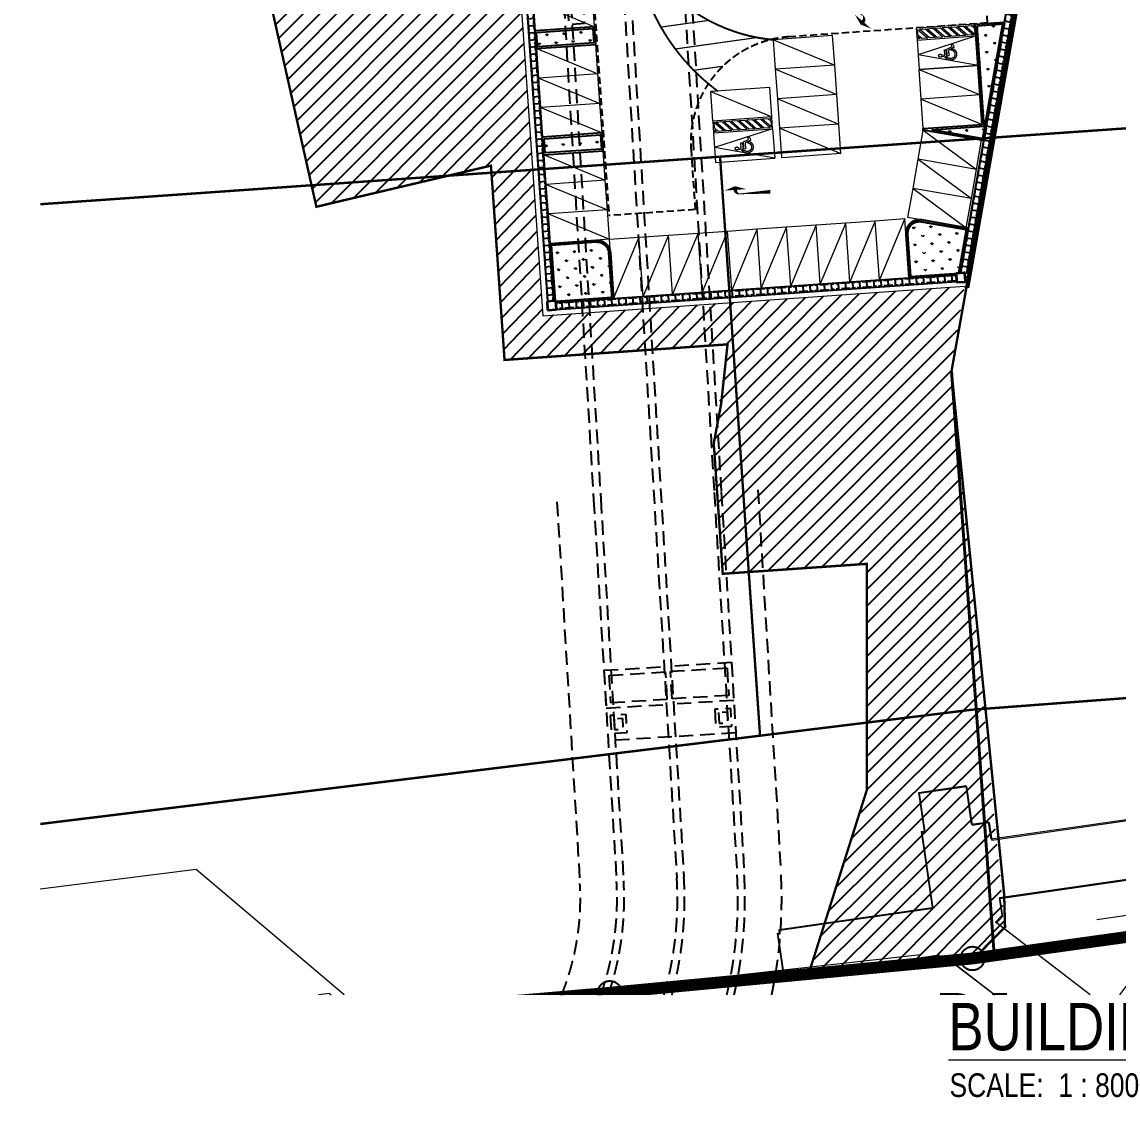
# Model space of a CAD drawing. Header units: millimetres. Extents: x 834681283 to 835686922, y 817551134 to 819407044.
# Drawn here: x 835475848 to 835568421, y 818014357 to 818105933 of the extents above; entities that cross this region are included whole.
import ezdxf
from ezdxf.xclip import XClip

# ---------------------------------------------------------------- set-up
doc = ezdxf.new("R2010")
doc.units = ezdxf.units.MM
doc.header["$LTSCALE"] = 1200
doc.header["$MEASUREMENT"] = 0
doc.header["$XCLIPFRAME"] = 0
for name, pattern in [('P01-MAGP-EVA-GREENERY$0$DASHED', [0.75, 0.5, -0.25]), ('P01-MAGP-EVA-GREENERY$0$DASHEDX2', [1.5, 1, -0.5]), ('P01-MAGP-EVA-GREENERY$0$HIDDEN', [0.375, 0.25, -0.125]), ('P01-MAGP-EVA-GREENERY$0$HIDDEN2', [0.1875, 0.125, -0.0625]), ('P01-MAGP-EVA-GREENERY$0$HIDDENX2', [0.75, 0.5, -0.25]), ('SITE BOUNDARY$0$CENTER', [2, 1.25, -0.25, 0.25, -0.25]), ('SITE BOUNDARY$0$DASHDOT', [1, 0.5, -0.25, 0, -0.25]), ('SITE BOUNDARY$0$HIDDEN', [0.375, 0.25, -0.125]), ('SITE BOUNDARY$0$PHANTOM', [2.5, 1.25, -0.25, 0.25, -0.25, 0.25, -0.25])]:
    doc.linetypes.add(name, pattern=pattern)
doc.layers.get('Defpoints').update_dxf_attribs({"color": 15})
for name, color, linetype, lineweight in [('12027_SITE$0$00_Base_Plan', 8, 'Continuous', 18), ('P01-MAAN-P-EVA$0$DW-TXT', 7, 'Continuous', 13), ('P01-MAGP-EVA-GREENERY$0$AR-CP_AR_BS_MI_', 8, 'Continuous', 5), ('P01-MAGP-EVA-GREENERY$0$AR-HATCH_AR_', 8, 'Continuous', 13), ('P01-MAGP-EVA-GREENERY$0$AR-PLANT_AR_BS_MI_', 7, 'Continuous', 25), ('P01-MAGP-EVA-GREENERY$0$DR-FLD', 8, 'Continuous', 25), ('P01-MAGP-EVA-GREENERY$0$DR-PIT', 8, 'P01-MAGP-EVA-GREENERY$0$HIDDEN2', 35), ('P01-MAGP-EVA-GREENERY$0$RLP916', 4, 'Continuous', 0), ('SITE BOUNDARY$0$AR-SIMS_BL_400', 1, 'SITE BOUNDARY$0$PHANTOM', 140)]:
    doc.layers.add(name, color=color, linetype=linetype, lineweight=lineweight)
for name, color, linetype in [('P01-MAAN-P-EVA$0$HATCH', 9, 'Continuous'), ('P01-MAGP-EVA-GREENERY$0$AR-FS-AR-EVA', 8, 'Continuous'), ('P01-MAGP-EVA-GREENERY$0$AR-LANDS_AR_MI_', 9, 'Continuous'), ('P01-MAGP-EVA-GREENERY$0$BOX-CULVERT', 8, 'P01-MAGP-EVA-GREENERY$0$DASHED'), ('P01-MAGP-EVA-GREENERY$0$MVA_MARKING', 254, 'Continuous'), ('P01-MAGP-EVA-GREENERY$0$SURFACE CHANNEL', 8, 'Continuous'), ('SITE BOUNDARY$0$AR-SIMS_BL_SB_400', 4, 'SITE BOUNDARY$0$PHANTOM'), ('SITE BOUNDARY$0$XIQU-RLP0830A', 6, 'Continuous')]:
    doc.layers.add(name, color=color, linetype=linetype)
doc.layers.get('P01-MAGP-EVA-GREENERY$0$BOX-CULVERT').off()
doc.styles.add('P01-MAAN-P-EVA$0$ARIAL', font='arial.ttf', dxfattribs={"width": 0.8})
doc.styles.add('SITE BOUNDARY$0$CAD_2500_2.5mm', font='arial.ttf', dxfattribs={"height": 6.250000000000001})
doc.linetypes.add('P01-MAGP-EVA-GREENERY$0$FENCELINE2', pattern='A,0.25,-0.1,[132,ltypeshp.shx,S=0.1,R=0,X=-0.1,Y=0],-0.1,1', length=1.45)
pattern_1 = [(93.99896719781333, (0, 1.588186776101813e-22), (-766.7729180866883, 666.5697951775445), [190.5, -1246.3409792]), (48.99896719781343, (0, 1.588186776101813e-22), (-766.7729181779772, 666.5697952569036), [190.4999999999999, -825.5000000000007]), (138.9989671978134, (0, 1.588186776101813e-22), (-666.5697952569036, -766.7729181779772), [190.4999999999999, -825.5000000000002])]
pattern_2 = [(93.99896719781333, (-34875.21582424641, 10271.79212117195), (-766.7729180866883, 666.5697951775445), [190.5, -1246.3409792]), (48.99896719781343, (-34875.21582424641, 10271.79212117195), (-766.7729181779772, 666.5697952569036), [190.4999999999999, -825.5000000000007]), (138.9989671978134, (-34875.21582424641, 10271.79212117195), (-666.5697952569036, -766.7729181779772), [190.4999999999999, -825.5000000000002])]

# ---------------------------------------------------------------- blocks, each defined once
blk = doc.blocks.new('P01-MAAN-P-EVA')
at = {"layer": 'P01-MAAN-P-EVA$0$HATCH', "ltscale": 0.1}
h = blk.add_hatch(dxfattribs=at)
h.set_pattern_fill('_USER', color=240, scale=1000, angle=45, pattern_type=0)
h.set_pattern_definition([(45, (305980.3518217802, 20741.31446480751), (-707.1067811865474, 707.1067811865476), [])])
edge = h.paths.add_edge_path()
edge.add_arc((835502969.2863741, 818186018.2890093), 4500.000000514357, 18.141599978340707, 95.30201113692448, ccw=False)
edge.add_line((835507245.5909805, 818187419.438151), (835513826.0775493, 818167335.8046902))
edge.add_line((835513826.0775493, 818167335.8046902), (835519853.4633521, 818081117.4387544))
edge.add_line((835519853.4633521, 818081117.4387544), (835555459.1113346, 818083606.571742))
edge.add_line((835555459.1113346, 818083606.571742), (835554354.3514569, 818076435.3517772))
edge.add_line((835554354.3514569, 818076435.3517772), (835558875.3514566, 818029487.351777))
edge.add_line((835558875.3514566, 818029487.351777), (835556388.3514566, 818026956.351777))
edge.add_line((835556388.3514566, 818026956.351777), (835549241.3514564, 818025790.3517774))
edge.add_line((835549241.3514564, 818025790.3517774), (835542188.4949411, 818025211.5165306))
edge.add_line((835542188.4949411, 818025211.5165306), (835547193.3051379, 818041026.450655))
edge.add_line((835547193.3051379, 818041026.450655), (835547200.5621599, 818060157.3228788))
edge.add_line((835547200.5621599, 818060157.3228788), (835535036.0601884, 818059317.3538945))
edge.add_line((835535036.0601884, 818059317.3538945), (835534275.2774451, 818070335.0740149))
edge.add_line((835534275.2774451, 818070335.0740149), (835535438.9628818, 818078697.4976777))
edge.add_line((835535438.9628818, 818078697.4976777), (835516606.1224432, 818077380.9244077))
edge.add_line((835516606.1224432, 818077380.9244077), (835515458.6835607, 818093794.3926522))
edge.add_line((835515458.6835607, 818093794.3926522), (835500714.3518218, 818090319.3144648))
edge.add_line((835500714.3518218, 818090319.3144648), (835485194.3518218, 818159526.3144648))
edge.add_line((835485194.3518218, 818159526.3144648), (835497824.3518218, 818169113.3144648))
edge.add_line((835497824.3518218, 818169113.3144648), (835508718.9404956, 818171681.2175134))
edge.add_line((835508718.9404956, 818171681.2175134), (835502553.4614518, 818190499.0355586))
at = {"layer": 'P01-MAAN-P-EVA$0$DW-TXT', "style": 'P01-MAAN-P-EVA$0$ARIAL', "width": 0.8}
for s, height, p in [('%%UBUILDING FRONTAGE DIAGRAM', 4000, (835554086.0795512, 818019066.5037363)), ('SCALE:  1 : 800', 2000, (835554181.511036, 818015122.9750628))]:
    blk.add_text(s, height=height, dxfattribs=at).set_placement(p)
blk = doc.blocks.new('12027_SITE')
at = {"layer": '12027_SITE$0$00_Base_Plan', "linetype": 'Continuous'}
for p, q in [((835319.3277699798, 818025.9262395697), (835251.7116718806, 818016.1477747785)), ((835320.068154804, 818020.9812971678), (835252.4273141011, 818011.1992541708)), ((835250.0456869797, 818017.4224488409), (835251.4969792144, 818017.632330961)), ((835251.7116718806, 818016.1477747788), (835251.4969792336, 818017.6323308275)), ((835245.8394474902, 818016.8141532555), (835246.0868705062, 818016.8499349762)), ((835246.7665386273, 818010.4035063252), (835245.8394474902, 818016.8141532554)), ((835252.6386189993, 818009.7381237156), (835252.4273141011, 818011.1992541706)), ((835260.6386713831, 818009.3745426412), (835271.0197294421, 818010.8469383755)), ((835252.6386189993, 818009.7381237153), (835252.1010263753, 818009.1380286006)), ((835261.697876366, 818001.772941619), (835252.1010263753, 818009.1380286005)), ((835247.350949001, 818006.362427278), (835247.4153562962, 818005.9170639117)), ((835247.4153562962, 818005.9170639117), (835248.0972043751, 818006.0156710128)), ((835258.7917311705, 817997.8081737445), (835248.1665710844, 818005.9624356438))]:
    blk.add_line(p, q, dxfattribs=at)
at = {"layer": '12027_SITE$0$00_Base_Plan', "linetype": 'Continuous', "extrusion": (-2.78235673465849e-25, -3.472767834632781e-24, -1), "flags": 128}
for points, elevation in [([(-835251.7703839119, 818016.0774052867), (-835343.0522608786, 818029.3050978434), (-835343.052260878, 818029.3050978439), (-835380.587733651, 818024.4109560038), (-835380.5877336512, 818024.410956004), (-835443.777110399, 818026.9827541389), (-835443.777110399, 818026.9827541386)], 1.552606931602068e-08), ([(-835436.8838059423, 818021.6981861857), (-835436.8836296384, 818021.6980510267), (-835436.8836296381, 818021.6980510268), (-835380.3645524508, 818019.3977330801), (-835380.364552451, 818019.3977330801), (-835343.0875041641, 818024.2581796994), (-835252.4860261324, 818011.1288846778)], 1.552606931602079e-08)]:
    blk.add_lwpolyline(points, dxfattribs=dict(at, elevation=elevation))
at = {"layer": '12027_SITE$0$00_Base_Plan', "linetype": 'Continuous', "flags": 128}
for points in [[(835248.1559164067, 818005.9453015211), (835247.4740683271, 818005.8466944201), (835247.4096610317, 818006.2920577864), (835234.4569769558, 818004.4139720417), (835234.41403842, 818004.7108832973), (835234.2401714909, 818004.6904597933), (835233.7415119911, 818008.1385889596), (835233.9147102128, 818008.1636364372), (835233.8711029701, 818008.465171667), (835246.8252506577, 818010.3331368337), (835245.8981595215, 818016.7437837635), (835246.1455825367, 818016.7795654846), (835245.6732586594, 818020.0455891757), (835249.6320751469, 818020.6181029506), (835250.1043990112, 818017.3520793496), (835251.5556912652, 818017.5619613356), (835251.7703839119, 818016.0774052867)], [(835246.0868705062, 818016.8499349762), (835245.6145466283, 818020.1159586672), (835249.573363115, 818020.6884724427), (835250.0456869797, 818017.4224488409)], [(835184.5819518887, 818013.6109200238), (835076.8346283031, 818000.0293072835)], [(835199.0625930668, 818001.3331428876), (835184.5819518887, 818013.6109200236)], [(835247.350949001, 818006.362427278), (835234.3982649245, 818004.484341533), (835234.3553263886, 818004.7812527893), (835234.1814594589, 818004.7608292854), (835233.6827999601, 818008.2089584508), (835233.8559981821, 818008.2340059289), (835233.812390939, 818008.5355411582), (835246.7417945551, 818010.399938274)], [(835252.159738407, 818009.0676591082), (835252.6973310299, 818009.6677542238), (835252.4860261324, 818011.1288846778)], [(835260.4143165938, 818000.0291871054), (835262.84423086, 818003.3412461998), (835266.4351160731, 818008.061333528)], [(835203.765455026, 818001.7779022526), (835204.9521899433, 818001.8770519926), (835206.2518650062, 818001.9856376812), (835245.7558302823, 818006.4294686678)], [(835195.8389968063, 818003.1283624811), (835121.8884800479, 817993.61550398)], [(835195.8389968063, 818003.1283624811), (835121.8884800479, 817993.61550398)], [(835195.8389968063, 818003.1283624811), (835198.0785673691, 818001.2628526418), (835199.0625930668, 818001.3331428876)], [(835203.765455026, 818001.7779022526), (835204.9521899433, 818001.8770519926), (835206.2518650062, 818001.9856376812), (835227.6706521444, 818003.77514191)]]:
    blk.add_lwpolyline(points, dxfattribs=at)
at = {"layer": '12027_SITE$0$00_Base_Plan', "linetype": 'Continuous'}
blk.add_lwpolyline([(835294.8216834988, 818012.4600164413), (835280.5251405227, 818010.4581091634), (835258.3838279125, 818007.3901784052), (835258.4085329919, 818007.2118791087), (835265.0450067889, 818008.1317681677)], dxfattribs=at)
at = {"layer": '12027_SITE$0$00_Base_Plan', "linetype": 'Continuous', "elevation": -1.552607642452131e-08, "flags": 128}
for points in [[(835261.6973142521, 818001.7779582951), (835252.1756093667, 818009.0853752862)], [(835248.228645887, 818005.9193817188), (835258.7894843849, 817997.8144833181)]]:
    blk.add_lwpolyline(points, dxfattribs=at)
blk = doc.blocks.new('SITE BOUNDARY$0$x-boundary')
at = {"layer": 'Defpoints', "color": 30, "linetype": 'SITE BOUNDARY$0$DASHDOT', "const_width": 1, "flags": 128}
blk.add_lwpolyline([(834949.3954564634, 818181.6126474156), (834966.1220000002, 818181.875), (835118.343, 818191.353), (835121.7105681469, 818191.5577918736, 0.3472249984914402), (835144.525800356, 818179.0100601336), (835205.8388638046, 818189.2638885644), (835226.760311512, 818192.7627352992, 0.04236734534605296), (835251.3438937684, 818199.0501133072), (835253.4962581748, 818199.8746463032), (835336.548, 818205.447), (835336.791, 818204.998), (835338.0059999999, 818193.445), (835338.387, 818177.043), (835337.676, 818162.317), (835336.3740000001, 818150.707), (835335.943, 818146.535), (835335.078, 818138.01), (835334.561, 818125.55), (835334.745, 818110.3709999999), (835335.806, 818094.515), (835339.776, 818071.453), (835344.225, 818019.2459999999), (835265.0079999999, 818008.1570059188), (835250.1450000006, 818006.082), (835219.5149999999, 818003.188), (835170.7829999999, 817998.958), (834937.715, 817969.156), (834936.337, 817964.5340000001), (834919.733, 817960.869036), (834910.448, 817961.875), (834892.2609999999, 817958.575), (834867.11, 817956.1579999999), (834854.7629999999, 817954.218), (834831.796, 817952.938), (834809.122, 817948.913), (834805.332, 817949.701), (834786.498, 817945.16), (834739.363, 817940.207), (834722.401, 817937.921), (834717.8940000001, 817936.6490000001), (834708.2590399999, 817935.0490000001), (834694.5809999999, 817933.5090000001), (834687.683, 817936.854), (834552.2509999999, 817919.4890000001), (834427.4809999999, 817871.8559976991), (834422.426, 817865.90602), (834398.36, 817846.373992), (834371.127, 817819.016), (834357.334, 817802.65), (834345.460018, 817778.03), (834335.418, 817757.9190000001, -0.3055422434766821), (834321.1309999999, 817746.233), (834302.565, 817746.0080385001), (834292.36, 817748.208), (834267.6009999999, 817746.622), (834095.099, 817746.458), (834084.478, 817748.7490000001), (834079.554, 817752.5240000001), (834078.066, 817752.6199630001), (834069.088, 817746.181), (834066.2109999999, 817746.056), (834061.445, 817746.7729999999), (834056.724, 817746.618), (834047.613, 817747.372), (834032.030983, 817756.594), (834014.286, 817769.672), (833995.2170000001, 817786.385), (833980.295, 817801.7629999999), (833962.533, 817823.975), (833953.531, 817838.011), (833947.358, 817854.992), (833946.924, 818070.715, -0.2154508515418256), (834003.5669999999, 818209.6619804449), (834003.5129999999, 818271.667), (834240.0059999999, 818271.9090000001), (834328.819, 818399.5030062578), (834368.25, 818372.187), (834334.0040000001, 818320.998), (834339.8389999826, 818317.115000011, -0.4149358039952789), (834340.6700001019, 818312.9480001539), (834325.1040000004, 818289.698, -0.3405885872195328), (834311.2229998113, 818285.0279999999, 0.3847237820261966), (834290.2579999996, 818276.0959999999, -0.0458058889657817), (834261.1319999867, 818214.4920000001), (834162.9800000002, 818056.875, 0.2356932062222075), (834159.885, 818024.2), (834158.3459999999, 818022.4049999999, 0.2102691850557803), (834181.316, 818000.738), (834182.8130000001, 818002.485, 0.2311735244485605), (834214.984000002, 818007.15), (834353.4700000021, 818101.5090000001, 0.02563671911603136), (834365.515999998, 818111.3049999982), (834369.3020000014, 818114.837), (834377.863, 818123.104, -0.4178936957615127), (834382.132, 818123.056), (834386.2199999987, 818118.822, 0.4262022271463924), (834389.1280000036, 818118.6900000033), (834428.7900000004, 818156.9890000001, -0.5375997577145221), (834433.6760000006, 818155.9040000001), (834433.728, 818152.4870000001), (834438.2799999999, 818169.875), (834460.8249999995, 818185.6390000001, -0.3901729404018224), (834489.6799999999, 818188.941), (834492.8119999999, 818186.375), (834497.7500000019, 818181.8120000004, 0.1251081027996165), (834546.3119999999, 818161.687), (834570.5620000005, 818158.5), (834615.0619999996, 818157.312), (834652.5619999999, 818159.937), (834669.6814234746, 818161.9059850451), (834700.2167568029, 818162.108325962), (834709.8281342128, 818162.6720262696), (834837.9847178684, 818163.5212497002, 0.02644429543037592), (834854.445244273, 818164.501851758, 0.001856966815730646), (834855.5961878177, 818164.6360715672, 0.05525627884412565), (834860.3160539342, 818165.7422156282, 0.2310861750518882), (834874.0166033007, 818180.130981288), (834880.6890000012, 818180.535), (834904.7433445249, 818180.9122877186, 0.07731153682373477), (834909.1861099771, 818172.2806775658, 0.2675364860743751), (834920.0296747052, 818167.4602500092, 0.03637713302788992), (834937.2444777816, 818170.5438335758, 0.2494171956158532)], format="xyb", close=True, dxfattribs=at)
at = {"layer": 'Defpoints', "color": 30}
for centre in [(835250.1446006191, 818006.0822720693), (835219.5146006184, 818003.1882720692)]:
    blk.add_circle(centre, 1, dxfattribs=at)
at = {"layer": 'Defpoints', "color": 30, "style": 'SITE BOUNDARY$0$CAD_2500_2.5mm', "oblique": 359.9999987515612, "width": 0.8}
blk.add_text('BJ', height=5, rotation=359.909184058951, dxfattribs=at).set_placement((835246.9335166203, 817998.1632894949))
blk = doc.blocks.new('SITE BOUNDARY')
at = {"color": 2, "linetype": 'SITE BOUNDARY$0$HIDDEN', "ltscale": 6, "const_width": 0.25}
blk.add_lwpolyline([(835248.3740000005, 818055.6950000002), (835251.9814413321, 818006.3435905053)], dxfattribs=at)
at = {"layer": 'SITE BOUNDARY$0$AR-SIMS_BL_400', "ltscale": 3, "const_width": 0.2}
blk.add_lwpolyline([(834937.7122604587, 817969.1575694487), (835170.7799567756, 817998.9619443202), (835219.5119136705, 818003.1924408801), (835250.1418841806, 818006.086752989), (835265.0048630361, 818008.1619103558), (835344.2217500398, 818019.2517116275), (835342.9967832053, 818033.624411597), (835264.77465885, 818028.2016020918), (835250.0546701635, 818027.0904521021), (835232.204677531, 818024.9002683833), (835138.9958090006, 818013.4643204532)], dxfattribs=at)
for points in [[(835340.9116030311, 818058.0853958045), (835301.0713827198, 818055.2999719443), (835299.4301438447, 818078.7429552217), (835228.8274989198, 818073.8064618824), (835232.2050101741, 818024.9003091985), (835250.0546701615, 818027.0904521022), (835264.7746588509, 818028.2016020928), (835342.9966035873, 818033.6243991454), (835340.9116030311, 818058.0853958045)], [(835228.8274989197, 818073.8064618825), (835135.2346764089, 818067.2625095209), (835138.9958180889, 818013.4643215693), (835232.2049083502, 818024.9017836018), (835228.8274989197, 818073.8064618825)]]:
    blk.add_lwpolyline(points, close=True, dxfattribs=at)
at = {"layer": 'SITE BOUNDARY$0$AR-SIMS_BL_SB_400', "ltscale": 5, "const_width": 0.5}
blk.add_lwpolyline([(835335.806, 818094.515), (835339.776, 818071.453), (835340.9117113844, 818058.085403381), (835340.9116030267, 818058.0853958052), (835340.9116030311, 818058.0853958045), (835342.9966035873, 818033.6243991454), (835344.2217500398, 818019.2517116275), (835265.0048630361, 818008.1619103558), (835250.1418841806, 818006.086752989), (835219.5119136705, 818003.1924408801), (835170.7799567756, 817998.9619443202), (834937.7122604587, 817969.1575694487)], dxfattribs=at)
at = {"layer": 'SITE BOUNDARY$0$XIQU-RLP0830A', "color": 212, "linetype": 'SITE BOUNDARY$0$CENTER', "ltscale": 0.8, "true_color": 0xb300b3, "const_width": 0.2}
blk.add_lwpolyline([(835179.214, 818138.785), (835194.734, 818069.578), (835209.478331739, 818073.0530781874), (835210.6257706215, 818056.6396099429), (835229.45861106, 818057.9561832129), (835228.9189598921, 818052.9267469277), (835228.2949256233, 818049.5937595501), (835229.0557083667, 818038.5760394296), (835241.2202103381, 818039.416008414), (835241.212953316, 818020.2851361901), (835236.2081431194, 818004.4702020658), (835243.2609996346, 818005.0490373126), (835250.4079996349, 818006.2150373121), (835252.8949996348, 818008.7460373122), (835252.8169996348, 818011.5130373122), (835251.1729996351, 818027.8590373122), (835249.9502503469, 818040.0188181044), (835248.3739996351, 818055.6940373124), (835253.3142603979, 818083.3750240112), (835255.0961056527, 818094.0481900069)], dxfattribs=at)
at = {"layer": 'Defpoints'}
blk.add_blockref('SITE BOUNDARY$0$x-boundary', (-7.830330895686188e-06, 7.990685761072314e-06), dxfattribs=at)
blk = doc.blocks.new('P01-MAGP-EVA-GREENERY$0$Parking Stalls HK - STD 5000x3500_HC_-11664699-B1 - GBP')
at = {"layer": 'P01-MAGP-EVA-GREENERY$0$AR-CP_AR_BS_MI_'}
for p, q in [((-1.082867129298393e-11, 4999.999999999999), (1249.999999999982, 0)), ((2499.469599999975, 4997.87839999994), (1249.999999999982, -1.082867129298393e-12)), ((2499.469599999981, 5000), (3499.999999999985, 5000)), ((2499.469599999981, 0), (2499.469599999981, 5000)), ((2601.069599999982, 4791.971533987397), (2601.069599999982, 4289.077191207528)), ((3398.399999999984, 3994.641133987396), (2601.069599999982, 4791.971533987397)), ((3141.219574704359, 4898.4), (2638.325231924486, 4898.4)), ((2638.325231924486, 4898.4), (3398.399999999984, 4138.325231924502)), ((3398.399999999984, 4641.219574704375), (3141.219574704359, 4898.4)), ((3288.698015421336, 4898.4), (3284.903672641467, 4898.4)), ((3284.903672641466, 4898.4), (3398.399999999984, 4784.903672641482)), ((3398.399999999984, 4898.4), (3288.698015421336, 4898.4)), ((3398.399999999984, 4784.903672641482), (3398.399999999984, 4898.4)), ((3398.399999999984, 4138.325231924502), (3398.399999999984, 4641.219574704375)), ((3499.999999999985, 5000), (3499.999999999985, 0)), ((2601.069599999982, 4289.077191207527), (3398.399999999984, 3491.746791207526)), ((2601.069599999982, 4145.393093270422), (2601.069599999982, 3642.498750490549)), ((3398.399999999984, 3348.062693270419), (2601.069599999982, 4145.393093270422)), ((3398.399999999984, 3491.746791207526), (3398.399999999984, 3994.641133987396)), ((1674.806107505455, 3084.34359534373), (1475.40555752715, 2593.966138459048)), ((1481.563268836006, 2794.628637984691), (1558.912504895546, 2984.850388501319)), ((1563.08380730364, 2463.664138459048), (1746.715183363747, 2915.26112355456)), ((1959.664010839033, 2970.449470039371), (1674.806107505455, 3084.34359534373)), ((1746.715183363747, 2915.26112355456), (1917.334866626542, 2847.042621074864)), ((1917.334866626542, 2847.042621074864), (1959.664010839033, 2970.449470039371)), ((2601.069599999982, 3642.498750490549), (3398.399999999984, 2845.168350490547)), ((2601.069599999981, 3498.814652553444), (2601.069599999981, 2995.920309773573)), ((3398.399999999984, 2701.484252553441), (2601.069599999981, 3498.814652553443)), ((2601.069599999981, 2995.920309773572), (3398.399999999984, 2198.589909773569)), ((2601.069599999981, 2852.236211836464), (2601.069599999981, 2349.341869056593)), ((3398.399999999984, 2054.905811836463), (2601.069599999982, 2852.236211836464)), ((3398.399999999984, 2845.168350490547), (3398.399999999984, 3348.062693270419)), ((882.5318858027085, 2273.364265580645), (894.100663725781, 2425.139141071329)), ((981.6518296611257, 2593.966138459048), (931.010430723481, 1929.583775037201)), ((1475.40555752715, 2593.966138459048), (981.6518296611257, 2593.966138459048)), ((1066.482846820263, 1992.457456076968), (1085.805360597927, 2245.956325384721)), ((1085.805360597927, 2245.956325384721), (1503.891341978906, 2245.956325384721)), ((1095.210191661685, 2369.341619251047), (1102.399762889035, 2463.664138459048)), ((1503.891341978906, 2369.341619251047), (1095.210191661685, 2369.341619251047)), ((1102.399762889035, 2463.664138459048), (1563.08380730364, 2463.664138459048)), ((1503.891341978906, 2245.956325384721), (1503.891341978906, 2369.341619251047)), ((2601.069599999981, 2349.341869056593), (3398.399999999984, 1552.011469056591)), ((2601.069599999981, 2205.657771119487), (2601.069599999981, 1702.763428339617)), ((3398.399999999984, 1408.327371119485), (2601.069599999981, 2205.657771119487)), ((3398.399999999984, 2198.589909773569), (3398.399999999984, 2701.484252553441)), ((3398.399999999984, 1552.011469056591), (3398.399999999984, 2054.905811836463)), ((2601.069599999981, 1702.763428339616), (3398.399999999984, 905.433028339614)), ((2601.06959999998, 1559.079330402509), (2601.06959999998, 1056.184987622639)), ((3398.399999999984, 761.7489304025071), (2601.06959999998, 1559.079330402509)), ((2601.06959999998, 1056.184987622639), (3398.399999999984, 258.8545876226364)), ((3398.399999999984, 905.433028339614), (3398.399999999984, 1408.327371119485)), ((3499.999999999985, 7.042349830421618e-15), (2499.469599999981, 7.042349830421618e-15)), ((2601.069599999982, 912.5008896855321), (2601.069599999982, 409.6065469056604)), ((3398.399999999984, 115.1704896855301), (2601.069599999982, 912.5008896855325)), ((2601.069599999982, 409.6065469056606), (2909.076146905642, 101.6000000000002)), ((2765.392048968536, 101.5999999999999), (2601.069599999982, 265.922448968554)), ((2601.069599999982, 265.922448968554), (2601.069599999982, 101.5999999999999)), ((2601.069599999982, 101.5999999999999), (2765.392048968536, 101.5999999999999)), ((2909.076146905642, 101.6000000000002), (3398.399999999984, 101.6000000000002)), ((3398.399999999984, 258.8545876226364), (3398.399999999984, 761.7489304025071)), ((3398.399999999984, 101.6000000000002), (3398.399999999984, 115.1704896855301))]:
    blk.add_line(p, q, dxfattribs=at)
at = {"layer": 'P01-MAGP-EVA-GREENERY$0$AR-CP_AR_BS_MI_', "lineweight": 13}
for p, q in [((2499.469599999984, 5000), (-1.091393642127514e-11, 5000)), ((-1.51601398101775e-11, 0), (-1.082867129298393e-11, 5000.000000000001)), ((2499.469599999984, 0), (-1.840874119807268e-11, 0))]:
    blk.add_line(p, q, dxfattribs=at)
at = {"layer": 'P01-MAGP-EVA-GREENERY$0$AR-CP_AR_BS_MI_'}
for centre, radius, start, end in [((1108.850152523801, 2735.459480860588), 514.540519139412, 28.99194297293628, 243.9059842361303), ((1108.850152523801, 2735.459480860588), 377.3805191394123, 9.020573746738979, 235.3157901925254), ((1044.614407555515, 1862.190431681601), 132.0898417013935, 149.3222895747822, 80.47038856573978)]:
    blk.add_arc(centre, radius, start, end, dxfattribs=at)
blk = doc.blocks.new('P01-MAGP-EVA-GREENERY$0$A$C7D203562')
at = {"layer": 'P01-MAGP-EVA-GREENERY$0$DR-PIT', "ltscale": 25.4}
blk.add_lwpolyline([(-700.0000169277191, -699.9999831914902), (-50.00001692771912, -699.9999824762344, 0.4142135548149707), (-1.692771911621094e-05, -649.9999837875366), (-7.152557373046875e-07, -7.152557373046875e-07, 0.4142135630697067), (-50.00000071525574, 49.99999928474426), (-700.0000009536743, 50.00001549720764, 0.4142135616764832), (-750.000000834465, 1.561641693115234e-05), (-750.0000169277191, -649.9999819993973, 0.4142135699512809)], format="xyb", close=True, dxfattribs=at)
blk = doc.blocks.new('P01-MAGP-EVA-GREENERY$0$BOX-CULVERT LINE')
at = {"layer": 'Defpoints', "linetype": 'P01-MAGP-EVA-GREENERY$0$DASHEDX2'}
for p, q in [((835207973, 818214240.3000004), (835218149.7, 818044836.2000004)), ((835208571.8000001, 818214279.1000004), (835218748.6, 818044872.2000004)), ((835213062.3, 818214572.2000004), (835225177.2192677, 818012902.6322484)), ((835213657.6, 818214667.8000004), (835225776.1245968, 818012938.6057324)), ((835218643.5, 818206715.0000005), (835228331.3000001, 818045447.8000004)), ((835219248.8000001, 818206645.2000004), (835228930.2, 818045483.8000004)), ((835232024.6215643, 818045669.6902508), (835233961.3301427, 818013430.275925)), ((835215055.2611111, 818044650.3064953), (835216991.9906812, 818012410.9268721)), ((835218149.6825424, 818044836.1989522), (835220086.4121125, 818012596.819329)), ((835218748.5925126, 818044872.1763275), (835220685.3108933, 818012632.7941746)), ((835228331.2927922, 818045447.822791), (835230268.0089222, 818013208.410777)), ((835228930.2000004, 818045483.8000008), (835230866.9085789, 818013244.3856751)), ((835229795.78313, 818031071.6460998), (835224405.4630361, 818030747.8306166)), ((835229795.78313, 818031071.6460998), (835229987.6698397, 818027877.4044856)), ((835219015.1429425, 818030424.0151336), (835224405.4630361, 818030747.8306166)), ((835219015.1429425, 818030424.0151336), (835219207.0348668, 818027229.7738326)), ((835219441.4079267, 818029998.8111151), (835224232.8073801, 818030286.6473297)), ((835219441.4079267, 818029998.8111151), (835219579.3302473, 818027702.95018)), ((835224370.7278268, 818027990.7862815), (835224232.8073801, 818030286.6473297)), ((835229423.4870161, 818030598.4697082), (835224632.0875628, 818030310.6334937)), ((835224770.0080091, 818028014.7724457), (835224632.0875628, 818030310.6334937)), ((835229423.4870161, 818030598.4697082), (835229561.4055887, 818028302.6085474)), ((835219579.3302473, 818027702.95018), (835224370.7278268, 818027990.7862815)), ((835229561.4055887, 818028302.6085474), (835224770.0080091, 818028014.7724457)), ((835219207.0348668, 818027229.7738326), (835224597.3523531, 818027553.5891589)), ((835229987.6698397, 818027877.4044852), (835224597.3523535, 818027553.5891585)), ((835230152.7620904, 818025132.3713549), (835219372.258505, 818024484.8045814))]:
    blk.add_line(p, q, dxfattribs=at)
at = {"layer": 'Defpoints', "linetype": 'P01-MAGP-EVA-GREENERY$0$DASHEDX2', "flags": 128}
for points in [[(835215947.9234596, 818086490.9830579), (835216037.8715775, 818084993.6823744), (835217385.4421926, 818085074.6356794), (835217295.4940747, 818086571.936363), (835215947.9234596, 818086490.9830579)], [(835228379.5886481, 818027129.6295818), (835228469.5367659, 818025632.3288982), (835229817.1073809, 818025713.2822032), (835229727.159263, 818027210.5828868), (835228379.5886481, 818027129.6295818)], [(835219545.5283239, 818026598.9365131), (835219635.4764417, 818025101.6358293), (835220983.0470568, 818025182.5891345), (835220893.098939, 818026679.8898181), (835219545.5283239, 818026598.9365131)], [(835219862.9780843, 818026317.4659995), (835219916.9469548, 818025419.0855895), (835220665.5972962, 818025464.059648), (835220611.6284257, 818026362.440058), (835219862.9780843, 818026317.4659995)], [(835228697.0384084, 818026848.1590682), (835228751.0072789, 818025949.7786582), (835229499.6576204, 818025994.7527167), (835229445.6887498, 818026893.1331267), (835228697.0384084, 818026848.1590682)]]:
    blk.add_lwpolyline(points, dxfattribs=at)
at = {"layer": 'Defpoints', "linetype": 'P01-MAGP-EVA-GREENERY$0$DASHEDX2'}
for centre, radius, start, end in [((835194831.8543961, 818011079.8686948), 35499.9887572435, 333.647593560855, 3.437530941327056), ((835194831.8543961, 818011079.8686948), 36099.96976473456, 334.1912646442672, 3.437530941327056), ((835194831.8543961, 818011079.8686948), 39199.96976473456, 334.1912646442672, 3.437530941327056), ((835195430.7787836, 818011115.8283646), 21600.03322064592, 317.8718551254274, 3.437530930397183), ((835195430.7787836, 818011115.8283646), 24700.03322064592, 317.8718551254274, 3.437530930397183), ((835195430.7787836, 818011115.8283646), 25300.01422813702, 319.2411453116593, 3.437530930397183), ((835195430.7787836, 818011115.8283646), 29800.05687244999, 327.1491806828777, 3.437530930397183), ((835194831.8543961, 818011079.8686948), 31000.04454240207, 328.7612023401957, 3.437530941327056)]:
    blk.add_arc(centre, radius, start, end, dxfattribs=at)
blk = doc.blocks.new('P01-MAGP-EVA-GREENERY$0$RM1021')
blk.add_lwpolyline([(0.3015770063939271, -0.9398125670641093, 0, 1.82907311719786, 0), (-0.01613847602493479, -0.9398125670641093, 0.3048455195329767, 0.06096910390659534, 0.3869489501520032), (-0.3790254028208437, -1.270104429948333, 0.06096910390659534, 0.3048455195329767, 0), (-0.3790254028208437, -3.880524512244847, 0.3048455195329767, 0.3048455195329767, 0)], format="xyseb")
blk = doc.blocks.new('P01-MAGP-EVA-GREENERY$0$MVA_MARKING')
at = {"layer": 'P01-MAGP-EVA-GREENERY$0$MVA_MARKING', "const_width": 100}
for points in [[(835233344.5957812, 818083690.7936455, -0.2644055296901662), (835221593.6120164, 818091898.2643687, -1.467262198367068)], [(835228635.7218152, 818079351.8414712, -0.2150423633620672), (835221593.6120164, 818091898.2643683, 110.8781311973928)]]:
    blk.add_lwpolyline(points, format="xyb", dxfattribs=at)
for points in [[(835227885.2862626, 818085322.7407612), (835223829.8158305, 818084754.5660926)], [(835231999.8963305, 818083879.6680882), (835225047.0354407, 818082905.5666865)], [(835229062.7333546, 818081448.636341), (835226606.4286445, 818081104.506076)]]:
    blk.add_lwpolyline(points, dxfattribs=at)
at = {"layer": 'P01-MAGP-EVA-GREENERY$0$MVA_MARKING'}
for centre, radius, start, end in [((835234686.8842167, 818098128.5310638), 14500, 205.4468455548461, 264.6884323359124), ((835239026.1536353, 818093433.3515676), 17500, 185.0324117862177, 233.5772123850309)]:
    blk.add_arc(centre, radius, start, end, dxfattribs=at)
for p, xscale, yscale, zscale, rotation in [((835241601.9284698, 818084587.1980125), 999.9999999999989, 999.9999999999989, 999.9999999999989, 228.9989487767218), ((835229176.390661, 818070953.5984017), 999.9999999999998, 999.9999999999998, 999.9999999999998, 93.99894873792172)]:
    blk.add_blockref('P01-MAGP-EVA-GREENERY$0$RM1021', p, dxfattribs=dict(at, xscale=xscale, yscale=yscale, zscale=zscale, rotation=rotation))
blk = doc.blocks.new('P01-MAGP-EVA-GREENERY')
at = {"layer": 'P01-MAGP-EVA-GREENERY$0$AR-HATCH_AR_'}
h = blk.add_hatch(dxfattribs=at)
h.set_pattern_fill('GRASS', color=256, scale=40, style=0)
h.set_pattern_definition(pattern_2)
h.paths.add_polyline_path([(835213333.6104474, 818084296.7392939), (835218092.0042307, 818084629.3924087), (835218175.6905276, 818083432.3125087), (835213417.2967448, 818083099.6593945)])
h = blk.add_hatch(dxfattribs=at)
h.set_pattern_fill('GRASS', color=256, scale=40, style=0)
h.set_pattern_definition([(93.99896719781341, (0, 0), (-766.7729180866879, 666.5697951775439), [190.5, -1246.3409792]), (48.99896719781344, (0, 0), (-766.7729181779767, 666.569795256903), [190.5, -825.5]), (138.9989671978134, (0, 0), (-666.569795256903, -766.7729181779767), [190.5, -825.5])])
h.paths.add_polyline_path([(835252677.0183054, 818085017.2316035), (835250539.374484, 818084867.7917076), (835251132.1489365, 818076388.4863523), (835246716.1622787, 818076079.7719042), (835250979.1330867, 818075332.4130188)])
h = blk.add_hatch(dxfattribs=at)
h.set_pattern_fill('GRASS', color=256, scale=40, style=0)
h.set_pattern_definition(pattern_2)
h.paths.add_polyline_path([(835213961.253987, 818075318.6513252), (835218719.6477705, 818075651.3044391), (835218803.3340678, 818074454.2245399), (835214044.9402846, 818074121.5714252)])
h = blk.add_hatch(dxfattribs=at)
h.set_pattern_fill('GRASS', color=256, scale=40, style=0)
h.set_pattern_definition(pattern_1)
edge = h.paths.add_edge_path()
edge.add_line((835249632.2251307, 818067649.5854782), (835245838.2636125, 818068314.7204019))
edge.add_arc((835245665.5831022, 818067329.7425127), 1000.000000056478, 80.0562936504809, 183.998967200664)
edge.add_line((835244668.0177939, 818067260.0040214), (835244918.4857258, 818063677.2185924))
edge.add_line((835244918.4857259, 818063677.2185917), (835248985.6584793, 818063961.5383928))
edge.add_line((835248985.6584793, 818063961.5383934), (835249632.2251307, 818067649.5854782))
h = blk.add_hatch(dxfattribs=at)
h.set_pattern_fill('GRASS', color=256, scale=40, style=0)
h.set_pattern_definition(pattern_1)
edge = h.paths.add_edge_path()
edge.add_line((835214588.9004127, 818066340.5635823), (835218349.7262193, 818066603.4780177))
edge.add_arc((835218419.4647106, 818065605.9127108), 999.9999999875109, 3.9989672011403172, 93.99896720066403, ccw=False)
edge.add_line((835219417.030018, 818065675.6512022), (835219680.0836163, 818061912.8347595))
edge.add_line((835219680.0836163, 818061912.8347601), (835214962.7807437, 818061583.0542582))
edge.add_arc((835214911.9865965, 818061584.8434584), 50.82564958599874, 357.9826172143073, 443.3900977929296)
edge.add_line((835214917.8370781, 818061635.3312632), (835214588.9004129, 818066340.5635823))
at = {"layer": 'P01-MAGP-EVA-GREENERY$0$DR-FLD'}
h = blk.add_hatch(dxfattribs=at)
h.set_pattern_fill('_USER', color=256, scale=600, style=0, pattern_type=0)
h.set_pattern_definition([(3.998967197813425, (835211784.0724102, 818096782.84951), (-41.84309510643341, 598.5391845083449), [])])
h.paths.add_polyline_path([(835211784.0724101, 818096782.8495102), (835214244.4259186, 818061589.0384611), (835214793.0868382, 818061627.3946311), (835212332.7333411, 818096821.2055047)])
h = blk.add_hatch(dxfattribs=at)
h.set_pattern_fill('_USER', color=256, scale=600, angle=89.87606790377772, style=0, pattern_type=0)
h.set_pattern_definition([(170.056293793858, (835249130.1796901, 818064062.0141176), (-103.6083051139248, -590.9867334479011), [])])
h.paths.add_polyline_path([(835254920.8506515, 818093907.2057004), (835254379.112813, 818094002.1799791), (835249130.1796901, 818064062.0141176), (835249671.9175287, 818063967.0398389)])
h = blk.add_hatch(dxfattribs=at)
h.set_pattern_fill('_USER', color=256, scale=600, angle=90, style=0, pattern_type=0)
h.set_pattern_definition([(93.99896719781333, (835214971.4980127, 818061458.3585912), (-598.5391845083449, -41.84309510643338), [])])
h.paths.add_polyline_path([(835248762.1297773, 818063820.6176633), (835214971.4980127, 818061458.3585912), (835215009.8541831, 818060909.6976724), (835248800.4857576, 818063271.9567313)])
at = {"layer": 'P01-MAGP-EVA-GREENERY$0$AR-CP_AR_BS_MI_'}
for points in [[(835218231.1787931, 818084789.4864271), (835218056.8333671, 818087283.3997532), (835213069.0067159, 818086934.7089002), (835218231.1787931, 818084789.4864271), (835213243.3521427, 818084440.7955748), (835213069.0067159, 818086934.7089002)], [(835238506.7678592, 818081545.5711743), (835238332.4224336, 818084039.4844995), (835233344.5957836, 818083690.7936472), (835238506.7678592, 818081545.5711743), (835233518.9412098, 818081196.8803209), (835233344.5957836, 818083690.7936472)], [(835218510.1314796, 818080799.2251095), (835218335.7860539, 818083293.1384355), (835213347.9594022, 818082944.4475832), (835218510.1314796, 818080799.2251095), (835213522.30483, 818080450.534258), (835213347.9594022, 818082944.4475832)], [(835218684.476906, 818078305.3117836), (835218510.1314796, 818080799.2251095), (835213522.304829, 818080450.5342579), (835218684.476906, 818078305.3117836), (835213696.650257, 818077956.6209308), (835213522.304829, 818080450.5342579)], [(835238681.1132869, 818079051.6578491), (835238506.7678596, 818081545.5711744), (835233518.9412092, 818081196.8803211), (835238681.1132869, 818079051.6578491), (835233693.2866362, 818078702.966996), (835233518.9412092, 818081196.8803211)], [(835250797.7071813, 818079021.5736966), (835250623.3609519, 818081515.486966), (835245635.534414, 818081166.7945067), (835250797.7071813, 818079021.5736966), (835245809.880644, 818078672.8812374), (835245635.534414, 818081166.7945067)], [(835233199.3547088, 818077164.7759039), (835233025.0092824, 818079658.6892297), (835228037.1826315, 818079309.9983776), (835233199.3547088, 818077164.7759039), (835228211.5280585, 818076816.0850517), (835228037.1826315, 818079309.9983776)], [(835238855.458713, 818076557.7445229), (835238681.1132871, 818079051.6578491), (835233693.2866356, 818078702.9669962), (835238855.458713, 818076557.7445229), (835233867.6320627, 818076209.0536706), (835233693.2866356, 818078702.9669962)], [(835250972.0534121, 818076527.6604269), (835250797.7071823, 818079021.5736964), (835245809.880644, 818078672.8812374), (835250972.0534121, 818076527.6604269), (835245984.2268739, 818076178.9679676), (835245809.880644, 818078672.8812374)], [(835218858.8223323, 818075811.3984578), (835218684.4769062, 818078305.3117837), (835213696.6502562, 818077956.6209308), (835218858.8223323, 818075811.3984578), (835213870.9956827, 818075462.707605), (835213696.6502562, 818077956.6209308)], [(835239029.8041391, 818074063.8311974), (835238855.4587133, 818076557.7445229), (835233867.6320621, 818076209.0536709), (835239029.8041391, 818074063.8311974), (835234041.9774891, 818073715.1403451), (835233867.6320621, 818076209.0536709)], [(835250486.1349298, 818072728.426821), (835250917.8362075, 818075190.8715427), (835245992.9467634, 818076054.2740983), (835250486.1349298, 818072728.426821), (835245561.2454869, 818073591.8293756), (835245992.9467634, 818076054.2740983)], [(835219137.775019, 818071821.13714), (835218963.4295932, 818074315.0504653), (835213975.6029426, 818073966.3596139), (835219137.775019, 818071821.13714), (835214149.9483693, 818071472.4462882), (835213975.6029426, 818073966.3596139)], [(835250054.4336525, 818070265.9820982), (835250486.1349305, 818072728.4268211), (835245561.2454869, 818073591.8293756), (835250054.4336525, 818070265.9820982), (835245129.5442086, 818071129.3846532), (835245561.2454869, 818073591.8293756)], [(835219312.1204455, 818069327.2238141), (835219137.775019, 818071821.13714), (835214149.9483684, 818071472.4462879), (835219312.1204455, 818069327.2238141), (835214324.2937955, 818068978.5329618), (835214149.9483684, 818071472.4462879)], [(835249622.7323756, 818067803.5373757), (835250054.4336532, 818070265.9820979), (835245129.5442086, 818071129.3846532), (835249622.7323756, 818067803.5373757), (835244697.8429322, 818068666.9399298), (835245129.5442086, 818071129.3846532)], [(835219486.4658723, 818066833.310488), (835219312.1204454, 818069327.223814), (835214324.2937948, 818068978.5329618), (835219486.4658723, 818066833.310488), (835214498.6392226, 818066484.619636), (835214324.2937948, 818068978.5329618)], [(835232304.7233187, 818062717.2109692), (835234798.6366444, 818062891.5563965), (835234449.9457929, 818067879.3830465), (835232304.7233187, 818062717.2109692), (835231956.0324674, 818067705.0376198), (835234449.9457929, 818067879.3830465)], [(835234798.6366445, 818062891.5563965), (835237292.54997, 818063065.9018216), (835236943.8591183, 818068053.7284718), (835234798.6366445, 818062891.5563965), (835234449.9457929, 818067879.3830459), (835236943.8591183, 818068053.7284718)], [(835237292.54997, 818063065.901822), (835239786.4632956, 818063240.247248), (835239437.7724437, 818068228.073898), (835237292.54997, 818063065.901822), (835236943.8591177, 818068053.7284715), (835239437.7724437, 818068228.073898)], [(835239786.4632956, 818063240.2472482), (835242280.3766215, 818063414.592674), (835241931.68577, 818068402.4193254), (835239786.4632956, 818063240.2472482), (835239437.7724435, 818068228.0738975), (835241931.68577, 818068402.4193254)], [(835242280.3766215, 818063414.592674), (835244774.289947, 818063588.9380993), (835244425.5990952, 818068576.7647507), (835242280.3766215, 818063414.592674), (835241931.68577, 818068402.4193248), (835244425.5990952, 818068576.7647507)], [(835219835.1566908, 818061845.483838), (835222329.070017, 818062019.8292637), (835221980.3791645, 818067007.6559147), (835219835.1566908, 818061845.483838), (835219486.4658394, 818066833.3104879), (835221980.3791645, 818067007.6559147)], [(835222329.0700163, 818062019.8292649), (835224822.9833419, 818062194.1746907), (835224474.2924904, 818067182.0013411), (835222329.0700163, 818062019.8292649), (835221980.3791645, 818067007.6559148), (835224474.2924904, 818067182.0013411)], [(835224822.9833413, 818062194.1746917), (835227316.8966675, 818062368.5201176), (835226968.2058159, 818067356.3467686), (835224822.9833413, 818062194.1746917), (835224474.2924904, 818067182.0013411), (835226968.2058159, 818067356.3467686)], [(835227316.8966675, 818062368.5201178), (835229810.8099939, 818062542.865543), (835229462.1191413, 818067530.6921943), (835227316.8966675, 818062368.5201178), (835226968.2058158, 818067356.3467675), (835229462.1191413, 818067530.6921943)], [(835229810.8099933, 818062542.8655434), (835232304.7233187, 818062717.2109692), (835231956.0324671, 818067705.0376205), (835229810.8099933, 818062542.8655434), (835229462.119141, 818067530.6921939), (835231956.0324671, 818067705.0376205)]]:
    blk.add_lwpolyline(points, dxfattribs=at)
at = {"layer": 'P01-MAGP-EVA-GREENERY$0$AR-FS-AR-EVA', "linetype": 'P01-MAGP-EVA-GREENERY$0$HIDDENX2'}
blk.add_line((835213795.0993036, 818149679.0447134), (835219446.7466711, 818068835.4057872), dxfattribs=at)
blk.add_lwpolyline([(835224713.9505231, 818098168.1473783, 0.4143529350821796), (835234212.532674, 818089916.4793391), (835250971.6385103, 818091088.0811954), (835251390.067534, 818085102.689203), (835234630.9838523, 818083931.0889088, 0.4142138356435355), (835226373.3227178, 818074432.0794662)], format="xyb", dxfattribs=at)
for points in [[(835226373.3088489, 818074432.0784961), (835226728.9729381, 818069344.5036141), (835219446.7466708, 818068835.4057862)], [(835226373.3227178, 818074432.079467), (835226373.3190393, 818074432.1320797)]]:
    blk.add_lwpolyline(points, dxfattribs=at)
at = {"layer": 'P01-MAGP-EVA-GREENERY$0$AR-LANDS_AR_MI_'}
for p, q in [((835250379.2789621, 818085006.9657328), (835252832.1877577, 818085178.4453931)), ((835250972.0534121, 818076527.6604269), (835250379.2789621, 818085006.9657328)), ((835250539.374484, 818084867.7917078), (835252805.4993687, 818085026.2135466)), ((835251132.1489366, 818076388.4863523), (835250539.374484, 818084867.7917078)), ((835252677.0183055, 818085017.2316035), (835250979.1330867, 818075332.4130187)), ((835245984.2294925, 818076178.9697647), (835250972.0534121, 818076527.6604269)), ((835245992.9467634, 818076054.2740983), (835245984.2294925, 818076178.9697647)), ((835246716.1622785, 818076079.7719043), (835251132.1489366, 818076388.4863523)), ((835251076.3532463, 818075163.0812708), (835245992.9467634, 818076054.2740983)), ((835251102.2553229, 818075310.8279546), (835246716.1622785, 818076079.7719043)), ((835249781.2494321, 818067775.7471008), (835245864.1657526, 818068462.4670959)), ((835244518.3830619, 818067249.5432583), (835244777.5682393, 818063542.062154)), ((835245151.1702654, 818063568.180186), (835248648.7379812, 818063812.6905913))]:
    blk.add_line(p, q, dxfattribs=at)
for points in [[(835213303.0617462, 818082941.3088603), (835218335.786054, 818083293.1384355), (835218231.1787933, 818084789.4864271), (835213198.4540081, 818084437.6568195)], [(835213930.7052848, 818073963.2208915), (835218963.4295932, 818074315.0504656), (835218858.8223323, 818075811.3984578), (835213826.0975477, 818075459.56885)]]:
    blk.add_lwpolyline(points, dxfattribs=at)
for points in [[(835213333.6104474, 818084296.7392939), (835218092.0042307, 818084629.3924087), (835218175.6905276, 818083432.3125087), (835213417.2967448, 818083099.6593945)], [(835213961.253987, 818075318.6513252), (835218719.6477705, 818075651.3044391), (835218803.3340678, 818074454.2245399), (835214044.9402846, 818074121.5714252)]]:
    blk.add_lwpolyline(points, close=True, dxfattribs=at)
for points in [[(835244927.2030373, 818063552.5229279), (835244668.0177939, 818067260.0040214, -0.4874229899188481), (835245838.263613, 818068314.720402), (835249755.3473554, 818067628.0004169)], [(835214453.7439756, 818066481.4810677), (835218339.2654449, 818066753.1128145, -0.4142135623576999), (835219566.6648141, 818065686.1119765), (835219838.4357241, 818061798.5998706)], [(835214464.2047487, 818066331.8462714), (835218349.7262195, 818066603.4780183, -0.4142135623576999), (835219417.030018, 818065675.6512022), (835219688.8009279, 818061788.1390967)]]:
    blk.add_lwpolyline(points, format="xyb", dxfattribs=at)
for points in [[(835249632.2251307, 818067649.5854782), (835245838.263613, 818068314.720402, 0.487422989854024), (835244668.0177939, 818067260.0040214), (835244918.4857259, 818063677.2185917), (835248985.6584793, 818063961.5383934)], [(835214588.9004127, 818066340.5635823), (835218349.7262195, 818066603.4780183, -0.4142135623706601), (835219417.030018, 818065675.6512022), (835219680.0836163, 818061912.8347601), (835214962.7807438, 818061583.0542575, 0.3909269954402539), (835214917.8370781, 818061635.3312632)]]:
    blk.add_lwpolyline(points, format="xyb", close=True, dxfattribs=at)
blk.add_arc((835245665.5831661, 818067329.742524), 1150, 80.05628723505741, 183.9989682315615, dxfattribs=at)
at = {"layer": 'P01-MAGP-EVA-GREENERY$0$AR-PLANT_AR_BS_MI_', "ltscale": 0.15}
for p, q in [((835249613.5551572, 818062765.4818587), (835255098.0401796, 818094049.2465701)), ((835249810.5507355, 818062730.9457566), (835255267.4276077, 818093857.2322648)), ((835249465.8084733, 818062791.3839355), (835249613.5551572, 818062765.4818587)), ((835249465.8084733, 818062791.3839355), (835249613.5551572, 818062765.4818587))]:
    blk.add_line(p, q, dxfattribs=at)
at = {"layer": 'P01-MAGP-EVA-GREENERY$0$DR-FLD'}
for points in [[(835211784.0724101, 818096782.8495102), (835214244.4259186, 818061589.0384611), (835214793.0868382, 818061627.3946311), (835212332.7333411, 818096821.2055047), (835211784.0724102, 818096782.84951)], [(835254920.8506515, 818093907.2057004), (835254379.112813, 818094002.1799791), (835249130.1796901, 818064062.0141176), (835249671.9175287, 818063967.0398389), (835254920.8506511, 818093907.2057003)], [(835248762.1297773, 818063820.6176633), (835214971.4980127, 818061458.3585912), (835215009.8541831, 818060909.6976724), (835248800.4857576, 818063271.9567313)]]:
    blk.add_lwpolyline(points, close=True, dxfattribs=at)
at = {"layer": 'P01-MAGP-EVA-GREENERY$0$RLP916', "linetype": 'P01-MAGP-EVA-GREENERY$0$FENCELINE2'}
blk.add_lwpolyline([(835196573.10963, 818169757.7210938, -0.350001108325439), (835201265.2391587, 818166678.1236862), (835207845.7257276, 818146594.4902254), (835213873.1115303, 818060376.1242896), (835249478.7595128, 818062865.2572773)], format="xyb", dxfattribs=at)
blk.add_lwpolyline([(835196573.10963, 818169757.7210938, -0.350001108325439), (835201265.2391587, 818166678.1236862), (835207845.7257276, 818146594.4902254), (835213873.1115303, 818060376.1242896), (835249478.7595128, 818062865.2572773)], format="xyb", dxfattribs=at)
at = {"layer": 'P01-MAGP-EVA-GREENERY$0$SURFACE CHANNEL', "linetype": 'P01-MAGP-EVA-GREENERY$0$HIDDEN'}
for points in [[(835214294.304172, 818061592.5255597), (835211833.9506761, 818096786.3364183)], [(835214743.2085712, 818061623.907724), (835212282.8550745, 818096817.7185961)], [(835249165.5319546, 818063974.1130508), (835254419.7276814, 818093944.2970589), (835254862.9677309, 818093866.5908303), (835249537.201454, 818063488.1649741)], [(835248765.6166847, 818063770.7393966), (835214974.9849198, 818061408.480325)], [(835248796.9988503, 818063321.834998), (835215006.3670846, 818060959.5759261)]]:
    blk.add_lwpolyline(points, dxfattribs=at)
at = {"layer": 'P01-MAGP-EVA-GREENERY$0$AR-CP_AR_BS_MI_'}
for p, xscale, rotation in [((835245635.5344155, 818081166.7945068), -0.999999999999998, 273.9989671953227), ((835228455.6116555, 818073324.6063982), -1, 273.9989487317355)]:
    blk.add_blockref('P01-MAGP-EVA-GREENERY$0$Parking Stalls HK - STD 5000x3500_HC_-11664699-B1 - GBP', p, dxfattribs=dict(at, xscale=xscale, rotation=rotation))
at = {"layer": 'P01-MAGP-EVA-GREENERY$0$BOX-CULVERT', "rotation": 359.9999999999997}
blk.add_blockref('P01-MAGP-EVA-GREENERY$0$BOX-CULVERT LINE', (0, 1.588186776101813e-22), dxfattribs=at)
at = {"layer": 'P01-MAGP-EVA-GREENERY$0$DR-PIT', "ltscale": 25.4}
for p, rotation in [((835249505.0741721, 818063947.7278583), 3.998948739019863), ((835249505.0741721, 818063947.7278544), 3.998948739019861), ((835249505.0741717, 818063947.7278535), 3.998948739019861), ((835214962.3576734, 818061589.1060432), 3.998948739019861), ((835214962.357674, 818061589.1060476), 3.998948739019863), ((835214962.357674, 818061589.1060437), 3.998948739019861)]:
    blk.add_blockref('P01-MAGP-EVA-GREENERY$0$A$C7D203562', p, dxfattribs=dict(at, rotation=rotation))
at = {"layer": 'P01-MAGP-EVA-GREENERY$0$MVA_MARKING', "rotation": 359.9999999999999}
blk.add_blockref('P01-MAGP-EVA-GREENERY$0$MVA_MARKING', (0, 1.588186776101813e-22), dxfattribs=at)

msp = doc.modelspace()

# ---------------------------------------------------------------- block references
ref = msp.add_blockref('12027_SITE', (305980.3518221378, 20741.31446456909), dxfattribs=dict(xscale=1000, yscale=1000, zscale=1000))
XClip(ref).set_block_clipping_path([(835171.4179906907, 818003.0079180738), (835380.9419443216, 818241.1415228392)])
ref = msp.add_blockref('SITE BOUNDARY', (305980.3518221378, 20741.31446456909), dxfattribs=dict(xscale=1000, yscale=1000, zscale=1000))
XClip(ref).set_block_clipping_path([(835171.4179906907, 818003.0079180738), (835381.5676709538, 818003.0079180738), (835380.9419443216, 818241.1415228392), (835171.4179906907, 818241.1415228392)])
ref = msp.add_blockref('P01-MAGP-EVA-GREENERY', (305980.3518218994, 20741.31446480751))
XClip(ref).set_block_clipping_path([(835304579.184374, 818174710.1626656), (835305796.165823, 818174873.3149368), (835307662.0338197, 818174689.8070786), (835310520.3633885, 818174065.1796945), (835313081.8681743, 818173026.565997), (835315581.7919986, 818171259.1109881), (835317651.2761323, 818169000.3924677), (835319046.8494221, 818167007.0337248), (835320133.4085228, 818164236.8954862), (835320669.2049217, 818161588.339545), (835320843.1778568, 818158211.368624), (835320023.4914253, 818155637.3225639), (835307775.6753732, 818112927.0695825), (835307486.5656325, 818111403.7745718), (835306472.3023188, 818108849.5676203), (835303557.4701333, 818104111.4948183), (835299124.0129836, 818101088.6384549), (835297415.7114913, 818099718.8653644), (835294427.9237889, 818098869.5449544), (835299696.7221286, 818083540.2194344), (835299696.7221286, 818003007.9180738), (835381567.6709538, 818003007.9180738), (835381567.6709538, 818241141.5228392), (835171417.9906907, 818241141.5228392), (835171417.9906907, 818003007.9180738), (835299646.7221286, 818003007.9180738), (835299646.7221286, 818083531.8665625), (835294380.6194693, 818098853.3491247), (835289071.6246588, 818097781.3911836), (835244007.6001352, 818094631.0239012), (835243402.3726704, 818094599.0591453), (835242636.0318141, 818094583.6296563), (835241827.5000405, 818094619.5304664), (835240278.7908783, 818094803.1013474), (835238615.9808831, 818095198.6516088), (835236837.1062446, 818095894.4355551), (835235914.818166, 818096333.9795084), (835235308.0351869, 818096662.1879468), (835233986.3356233, 818097536.8864938), (835232722.909551, 818098548.7006296), (835231238.5995908, 818100145.3524557), (835230243.8710234, 818101523.0034088), (835229459.3735335, 818102997.1350085), (835228749.5628562, 818104567.991932), (835228038.0088664, 818107442.8705243), (835228019.3892208, 818108529.8695997), (835224832.3401604, 818154118.6039063), (835224786.1936965, 818154547.7584285), (835224773.2807815, 818155026.8918852), (835224783.5408298, 818155896.2038279), (835224816.9600604, 818156261.0471077), (835224880.3945836, 818156930.3651428), (835224980.8038678, 818157693.5020338), (835225188.0995655, 818158657.4187651), (835225368.2602261, 818159369.90378), (835225838.1759521, 818160711.976452), (835226139.2108691, 818161405.4137219), (835226545.7954304, 818162235.3437661), (835227243.4511546, 818163421.3939792), (835227831.7674248, 818164241.3849411), (835228201.1016024, 818164708.4587804), (835228901.1138991, 818165512.979474), (835229693.714691, 818166280.4427017), (835231339.2155919, 818167719.4297662), (835233198.9440969, 818168772.0604982), (835234724.5905447, 818169505.6878428), (835236291.5872612, 818169941.2428173), (835238731.1858591, 818170106.814821)])

# ---------------------------------------------------------------- next in the draw order: block references
msp.add_blockref('P01-MAAN-P-EVA', (2.384185791015625e-07, -2.384185791015625e-07))

doc.saveas('drawing.dxf')
